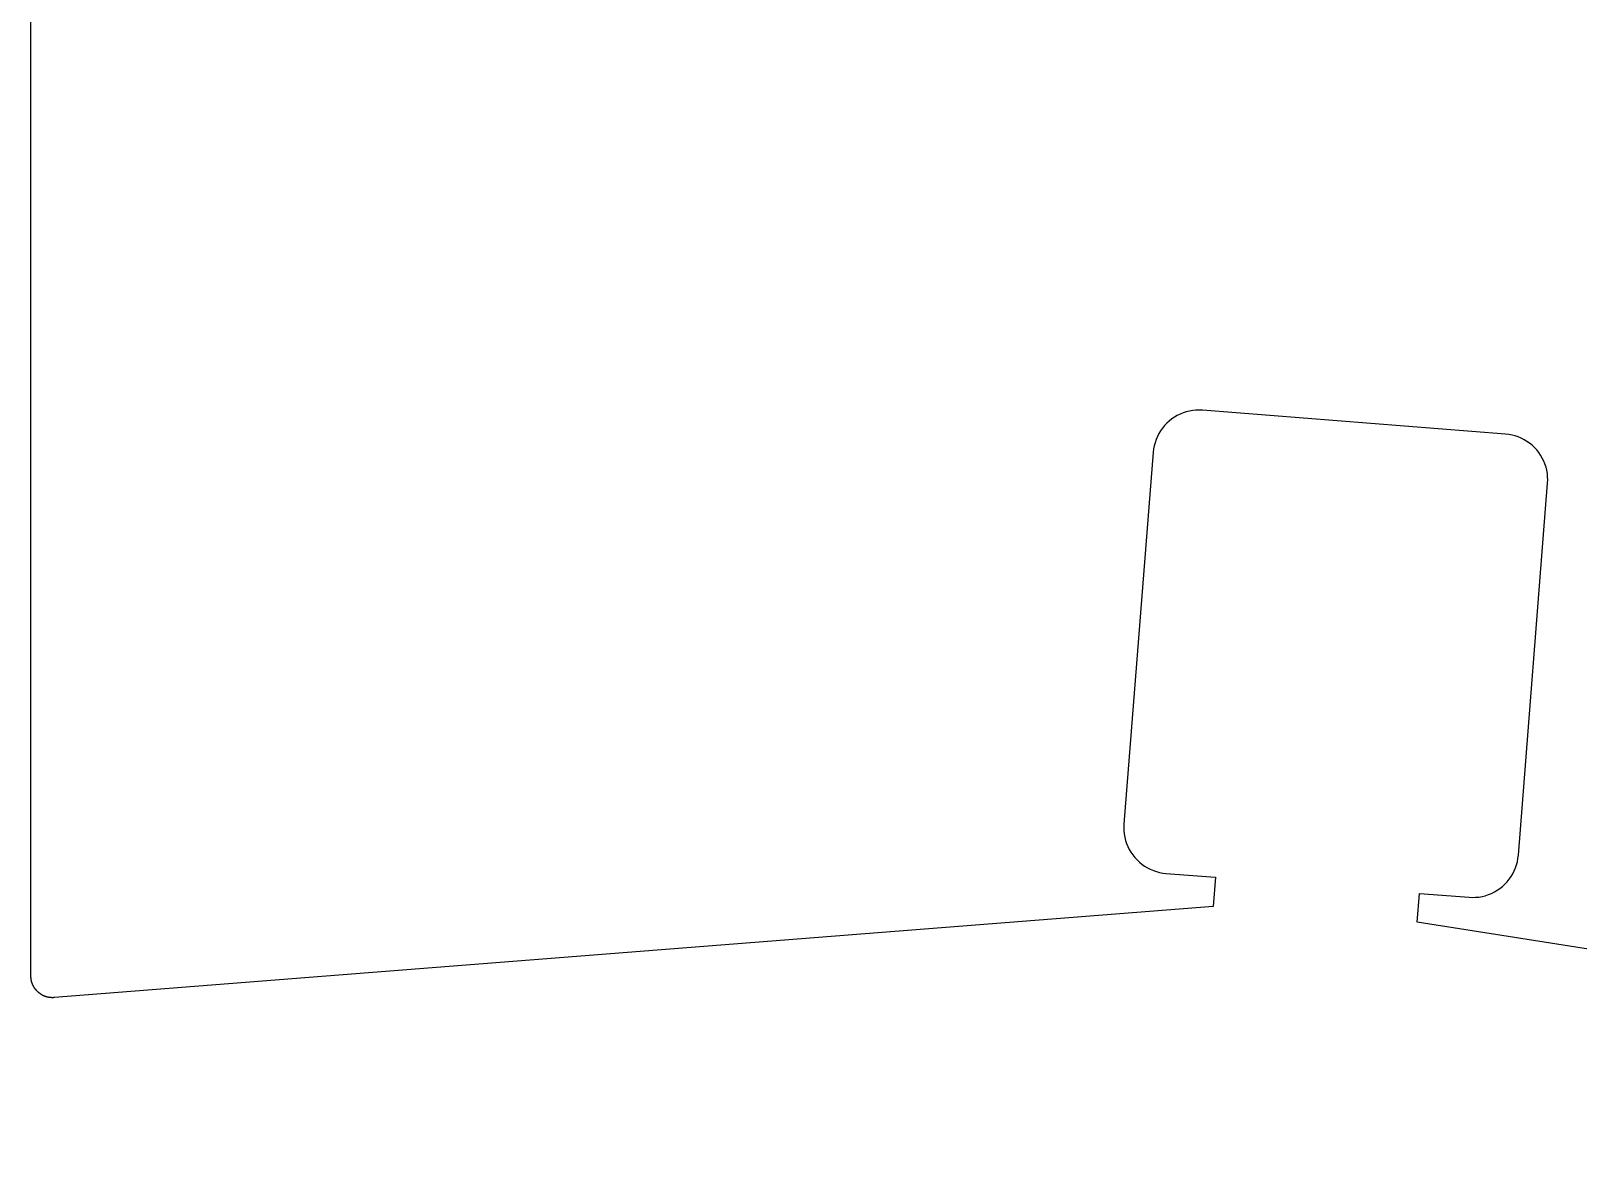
# Model space of a CAD drawing. Extents: x -174 to 104, y -42 to 61.
# Drawn here: x -174.2 to -103.1, y -42.3 to 9.2 of the extents above; entities that cross this region are included whole.
import ezdxf

# ---------------------------------------------------------------- set-up
doc = ezdxf.new("R2010")
doc.units = 0
doc.layers.add('BLACK', color=7, linetype='CONTINUOUS')

msp = doc.modelspace()

# ---------------------------------------------------------------- linework, layer by layer
at = {"layer": 'BLACK', "linetype": 'CONTINUOUS'}
for p, q in [((-174.18008, -34.234398), (-174.18008, 35.514062)), ((-121.501909, -8.479034), (-121.631137, -8.555661)), ((-121.367302, -8.41364), (-121.501909, -8.479034)), ((-121.231206, -8.357126), (-121.367302, -8.41364)), ((-121.086128, -8.309196), (-121.231206, -8.357126)), ((-120.938776, -8.272634), (-121.086128, -8.309196)), ((-120.789676, -8.247587), (-120.938776, -8.272634)), ((-120.643037, -8.233933), (-120.789676, -8.247587)), ((-120.494203, -8.228843), (-120.643037, -8.233933)), ((-120.3458, -8.235008), (-120.494203, -8.228843)), ((-106.411483, -9.331663), (-120.3458, -8.235008)), ((-122.269255, -9.183981), (-122.346363, -9.309561)), ((-122.183609, -9.061261), (-122.269255, -9.183981)), ((-122.08771, -8.945611), (-122.183609, -9.061261)), ((-121.985926, -8.835144), (-122.08771, -8.945611)), ((-121.873628, -8.734004), (-121.985926, -8.835144)), ((-121.756167, -8.638911), (-121.873628, -8.734004)), ((-121.631137, -8.555661), (-121.756167, -8.638911)), ((-122.560049, -9.871217), (-122.58836, -10.017422)), ((-122.523625, -9.728518), (-122.560049, -9.871217)), ((-122.475561, -9.585173), (-122.523625, -9.728518)), ((-122.416399, -9.445355), (-122.475561, -9.585173)), ((-122.346363, -9.309561), (-122.416399, -9.445355)), ((-106.263943, -9.348789), (-106.411483, -9.331663)), ((-106.117737, -9.377099), (-106.263943, -9.348789)), ((-105.975039, -9.413524), (-106.117737, -9.377099)), ((-105.831693, -9.461588), (-105.975039, -9.413524)), ((-105.691875, -9.520749), (-105.831693, -9.461588)), ((-105.556081, -9.590785), (-105.691875, -9.520749)), ((-105.430501, -9.667893), (-105.556081, -9.590785)), ((-105.307781, -9.753539), (-105.430501, -9.667893)), ((-105.192132, -9.849439), (-105.307781, -9.753539)), ((-105.081664, -9.951223), (-105.192132, -9.849439)), ((-104.980525, -10.06352), (-105.081664, -9.951223)), ((-122.605486, -10.164962), (-123.951248, -27.264492)), ((-122.58836, -10.017422), (-122.605486, -10.164962)), ((-104.885431, -10.180982), (-104.980525, -10.06352)), ((-104.802181, -10.306012), (-104.885431, -10.180982)), ((-104.725554, -10.435239), (-104.802181, -10.306012)), ((-104.66016, -10.569846), (-104.725554, -10.435239)), ((-104.603647, -10.705943), (-104.66016, -10.569846)), ((-104.555716, -10.851021), (-104.603647, -10.705943)), ((-104.519155, -10.998372), (-104.555716, -10.851021)), ((-104.494107, -11.147472), (-104.519155, -10.998372)), ((-104.480454, -11.294112), (-104.494107, -11.147472)), ((-104.475364, -11.442946), (-104.480454, -11.294112)), ((-105.827291, -28.690878), (-104.481529, -11.591349)), ((-104.481529, -11.591349), (-104.475364, -11.442946)), ((-123.951248, -27.264492), (-123.957413, -27.412895)), ((-123.957413, -27.412895), (-123.952323, -27.561729)), ((-123.952323, -27.561729), (-123.93867, -27.708369)), ((-123.93867, -27.708369), (-123.913622, -27.857468)), ((-123.913622, -27.857468), (-123.877061, -28.00482)), ((-123.877061, -28.00482), (-123.82913, -28.149898)), ((-123.82913, -28.149898), (-123.772617, -28.285994)), ((-123.772617, -28.285994), (-123.707223, -28.420602)), ((-123.707223, -28.420602), (-123.630595, -28.549829)), ((-123.630595, -28.549829), (-123.547345, -28.674859)), ((-123.547345, -28.674859), (-123.452252, -28.792321)), ((-123.452252, -28.792321), (-123.351113, -28.904618)), ((-123.351113, -28.904618), (-123.240645, -29.006402)), ((-123.240645, -29.006402), (-123.124996, -29.102301)), ((-123.124996, -29.102301), (-123.002276, -29.187948)), ((-105.957216, -29.270668), (-105.909152, -29.127322)), ((-105.909152, -29.127322), (-105.872727, -28.984624)), ((-105.872727, -28.984624), (-105.844417, -28.838419)), ((-105.844417, -28.838419), (-105.827291, -28.690878)), ((-123.002276, -29.187948), (-122.876696, -29.265056)), ((-122.876696, -29.265056), (-122.740902, -29.335091)), ((-122.740902, -29.335091), (-122.601084, -29.394253)), ((-122.601084, -29.394253), (-122.457738, -29.442317)), ((-122.457738, -29.442317), (-122.31504, -29.478742)), ((-122.31504, -29.478742), (-122.168834, -29.507052)), ((-122.168834, -29.507052), (-122.021294, -29.524178)), ((-122.021294, -29.524178), (-119.740524, -29.703678)), ((-119.740524, -29.703678), (-119.845694, -31.039983)), ((-106.345067, -29.91023), (-106.249167, -29.79458)), ((-106.249167, -29.79458), (-106.163521, -29.67186)), ((-106.163521, -29.67186), (-106.086413, -29.54628)), ((-106.086413, -29.54628), (-106.016378, -29.410486)), ((-106.016378, -29.410486), (-105.957216, -29.270668)), ((-110.471666, -31.761749), (-110.367747, -30.441332)), ((-110.367747, -30.441332), (-108.086977, -30.620833)), ((-107.494, -30.583207), (-107.346649, -30.546645)), ((-107.346649, -30.546645), (-107.201571, -30.498715)), ((-107.201571, -30.498715), (-107.065475, -30.442201)), ((-107.065475, -30.442201), (-106.930867, -30.376807)), ((-106.930867, -30.376807), (-106.80164, -30.30018)), ((-106.80164, -30.30018), (-106.67661, -30.21693)), ((-106.67661, -30.21693), (-106.559148, -30.121837)), ((-106.559148, -30.121837), (-106.446851, -30.020697)), ((-106.446851, -30.020697), (-106.345067, -29.91023)), ((-119.845694, -31.039983), (-173.101621, -35.231316)), ((-108.086977, -30.620833), (-107.938574, -30.626998)), ((-107.938574, -30.626998), (-107.78974, -30.621907)), ((-107.78974, -30.621907), (-107.6431, -30.608254)), ((-107.6431, -30.608254), (-107.494, -30.583207)), ((-44.039148, -42.283627), (-110.471666, -31.761749)), ((-174.180078, -34.236577), (-174.18008, -34.234398)), ((-174.18002, -34.246293), (-174.180078, -34.236577)), ((-174.179883, -34.255957), (-174.18002, -34.246293)), ((-174.179667, -34.265571), (-174.179883, -34.255957)), ((-174.179373, -34.275133), (-174.179667, -34.265571)), ((-174.179, -34.284646), (-174.179373, -34.275133)), ((-174.17855, -34.294109), (-174.179, -34.284646)), ((-174.178022, -34.303523), (-174.17855, -34.294109)), ((-174.177417, -34.312889), (-174.178022, -34.303523)), ((-174.176735, -34.322206), (-174.177417, -34.312889)), ((-174.175977, -34.331476), (-174.176735, -34.322206)), ((-174.175143, -34.340699), (-174.175977, -34.331476)), ((-174.174233, -34.349875), (-174.175143, -34.340699)), ((-174.173247, -34.359004), (-174.174233, -34.349875)), ((-174.172186, -34.368089), (-174.173247, -34.359004)), ((-174.17105, -34.377128), (-174.172186, -34.368089)), ((-174.16984, -34.386122), (-174.17105, -34.377128)), ((-174.168554, -34.395072), (-174.16984, -34.386122)), ((-174.167195, -34.403979), (-174.168554, -34.395072)), ((-174.165761, -34.412842), (-174.167195, -34.403979)), ((-174.164254, -34.421662), (-174.165761, -34.412842)), ((-174.162673, -34.43044), (-174.164254, -34.421662)), ((-174.161018, -34.439176), (-174.162673, -34.43044)), ((-174.15929, -34.447871), (-174.161018, -34.439176)), ((-174.157489, -34.456524), (-174.15929, -34.447871)), ((-174.155614, -34.465137), (-174.157489, -34.456524)), ((-174.153667, -34.47371), (-174.155614, -34.465137)), ((-174.151647, -34.482243), (-174.153667, -34.47371)), ((-174.149554, -34.490737), (-174.151647, -34.482243)), ((-174.147388, -34.499192), (-174.149554, -34.490737)), ((-174.14515, -34.507609), (-174.147388, -34.499192)), ((-174.142839, -34.515988), (-174.14515, -34.507609)), ((-174.140456, -34.524329), (-174.142839, -34.515988)), ((-174.138, -34.532634), (-174.140456, -34.524329)), ((-174.135472, -34.540901), (-174.138, -34.532634)), ((-174.132871, -34.549132), (-174.135472, -34.540901)), ((-174.130198, -34.557327), (-174.132871, -34.549132)), ((-174.127453, -34.565487), (-174.130198, -34.557327)), ((-174.124635, -34.573611), (-174.127453, -34.565487)), ((-174.121744, -34.581701), (-174.124635, -34.573611)), ((-174.118781, -34.589757), (-174.121744, -34.581701)), ((-174.115745, -34.597778), (-174.118781, -34.589757)), ((-174.112636, -34.605766), (-174.115745, -34.597778)), ((-174.109455, -34.61372), (-174.112636, -34.605766)), ((-174.1062, -34.621642), (-174.109455, -34.61372)), ((-174.102873, -34.629531), (-174.1062, -34.621642)), ((-174.099472, -34.637388), (-174.102873, -34.629531)), ((-174.097744, -34.641304), (-174.099472, -34.637388)), ((-174.095997, -34.645213), (-174.097744, -34.641304)), ((-174.094233, -34.649114), (-174.095997, -34.645213)), ((-174.09245, -34.653006), (-174.094233, -34.649114)), ((-174.090648, -34.656892), (-174.09245, -34.653006)), ((-174.088828, -34.660769), (-174.090648, -34.656892)), ((-174.08699, -34.664638), (-174.088828, -34.660769)), ((-174.085133, -34.6685), (-174.08699, -34.664638)), ((-174.083257, -34.672355), (-174.085133, -34.6685)), ((-174.081363, -34.676201), (-174.083257, -34.672355)), ((-174.079451, -34.68004), (-174.081363, -34.676201)), ((-174.077519, -34.683872), (-174.079451, -34.68004)), ((-174.075569, -34.687696), (-174.077519, -34.683872)), ((-174.073601, -34.691512), (-174.075569, -34.687696)), ((-174.071614, -34.695322), (-174.073601, -34.691512)), ((-174.069608, -34.699124), (-174.071614, -34.695322)), ((-174.067583, -34.702918), (-174.069608, -34.699124)), ((-174.06554, -34.706705), (-174.067583, -34.702918)), ((-174.063477, -34.710486), (-174.06554, -34.706705)), ((-174.061396, -34.714258), (-174.063477, -34.710486)), ((-174.059296, -34.718024), (-174.061396, -34.714258)), ((-174.057177, -34.721782), (-174.059296, -34.718024)), ((-174.055039, -34.725534), (-174.057177, -34.721782)), ((-174.052882, -34.729278), (-174.055039, -34.725534)), ((-174.050706, -34.733015), (-174.052882, -34.729278)), ((-174.048511, -34.736745), (-174.050706, -34.733015)), ((-174.046296, -34.740469), (-174.048511, -34.736745)), ((-174.044063, -34.744184), (-174.046296, -34.740469)), ((-174.04181, -34.747894), (-174.044063, -34.744184)), ((-174.039539, -34.751596), (-174.04181, -34.747894)), ((-174.037247, -34.755292), (-174.039539, -34.751596)), ((-174.034937, -34.75898), (-174.037247, -34.755292)), ((-174.032607, -34.762663), (-174.034937, -34.75898)), ((-174.030258, -34.766337), (-174.032607, -34.762663)), ((-174.027889, -34.770006), (-174.030258, -34.766337)), ((-174.025501, -34.773667), (-174.027889, -34.770006)), ((-174.023093, -34.777323), (-174.025501, -34.773667)), ((-174.020666, -34.780971), (-174.023093, -34.777323)), ((-174.018219, -34.784613), (-174.020666, -34.780971)), ((-174.015753, -34.788248), (-174.018219, -34.784613)), ((-174.013266, -34.791877), (-174.015753, -34.788248)), ((-174.01076, -34.795498), (-174.013266, -34.791877)), ((-174.008233, -34.799115), (-174.01076, -34.795498)), ((-174.005688, -34.802723), (-174.008233, -34.799115)), ((-174.003121, -34.806326), (-174.005688, -34.802723)), ((-174.000536, -34.809922), (-174.003121, -34.806326)), ((-173.997929, -34.813512), (-174.000536, -34.809922)), ((-173.995304, -34.817095), (-173.997929, -34.813512)), ((-173.992657, -34.820673), (-173.995304, -34.817095)), ((-173.989991, -34.824242), (-173.992657, -34.820673)), ((-173.987303, -34.827808), (-173.989991, -34.824242)), ((-173.984597, -34.831365), (-173.987303, -34.827808)), ((-173.981869, -34.834917), (-173.984597, -34.831365)), ((-173.979121, -34.838462), (-173.981869, -34.834917)), ((-173.976352, -34.842002), (-173.979121, -34.838462)), ((-173.973564, -34.845534), (-173.976352, -34.842002)), ((-173.970753, -34.849062), (-173.973564, -34.845534)), ((-173.967923, -34.852582), (-173.970753, -34.849062)), ((-173.965071, -34.856097), (-173.967923, -34.852582)), ((-173.9622, -34.859604), (-173.965071, -34.856097)), ((-173.959306, -34.863108), (-173.9622, -34.859604)), ((-173.956393, -34.866603), (-173.959306, -34.863108)), ((-173.953457, -34.870094), (-173.956393, -34.866603)), ((-173.950502, -34.873577), (-173.953457, -34.870094)), ((-173.947524, -34.877056), (-173.950502, -34.873577)), ((-173.944526, -34.880527), (-173.947524, -34.877056)), ((-173.941506, -34.883994), (-173.944526, -34.880527)), ((-173.938465, -34.887452), (-173.941506, -34.883994)), ((-173.935402, -34.890908), (-173.938465, -34.887452)), ((-173.932319, -34.894354), (-173.935402, -34.890908)), ((-173.929212, -34.897797), (-173.932319, -34.894354)), ((-173.926086, -34.901232), (-173.929212, -34.897797)), ((-173.922936, -34.904664), (-173.926086, -34.901232)), ((-173.919766, -34.908086), (-173.922936, -34.904664)), ((-173.916573, -34.911506), (-173.919766, -34.908086)), ((-173.913359, -34.914917), (-173.916573, -34.911506)), ((-173.910121, -34.918325), (-173.913359, -34.914917)), ((-173.906864, -34.921724), (-173.910121, -34.918325)), ((-173.903582, -34.92512), (-173.906864, -34.921724)), ((-173.90028, -34.928508), (-173.903582, -34.92512)), ((-173.896953, -34.931892), (-173.90028, -34.928508)), ((-173.893607, -34.935268), (-173.896953, -34.931892)), ((-173.890236, -34.938641), (-173.893607, -34.935268)), ((-173.886844, -34.942005), (-173.890236, -34.938641)), ((-173.883427, -34.945366), (-173.886844, -34.942005)), ((-173.879991, -34.948719), (-173.883427, -34.945366)), ((-173.876528, -34.952068), (-173.879991, -34.948719)), ((-173.873046, -34.955409), (-173.876528, -34.952068)), ((-173.869538, -34.958747), (-173.873046, -34.955409)), ((-173.86601, -34.962077), (-173.869538, -34.958747)), ((-173.862455, -34.965403), (-173.86601, -34.962077)), ((-173.858881, -34.968721), (-173.862455, -34.965403)), ((-173.85728, -34.970198), (-173.858881, -34.968721)), ((-173.850106, -34.976751), (-173.85728, -34.970198)), ((-173.842916, -34.983211), (-173.850106, -34.976751)), ((-173.83571, -34.989578), (-173.842916, -34.983211)), ((-173.828488, -34.995853), (-173.83571, -34.989578)), ((-173.82125, -35.002036), (-173.828488, -34.995853)), ((-173.813995, -35.008129), (-173.82125, -35.002036)), ((-173.806724, -35.014132), (-173.813995, -35.008129)), ((-173.799436, -35.020045), (-173.806724, -35.014132)), ((-173.792131, -35.025869), (-173.799436, -35.020045)), ((-173.78481, -35.031604), (-173.792131, -35.025869)), ((-173.777471, -35.037252), (-173.78481, -35.031604)), ((-173.770115, -35.042813), (-173.777471, -35.037252)), ((-173.762742, -35.048286), (-173.770115, -35.042813)), ((-173.755351, -35.053673), (-173.762742, -35.048286)), ((-173.747942, -35.058975), (-173.755351, -35.053673)), ((-173.740515, -35.064191), (-173.747942, -35.058975)), ((-173.733071, -35.069323), (-173.740515, -35.064191)), ((-173.725608, -35.07437), (-173.733071, -35.069323)), ((-173.718126, -35.079334), (-173.725608, -35.07437)), ((-173.710626, -35.084214), (-173.718126, -35.079334)), ((-173.703107, -35.089012), (-173.710626, -35.084214)), ((-173.695569, -35.093727), (-173.703107, -35.089012)), ((-173.688011, -35.098359), (-173.695569, -35.093727)), ((-173.680434, -35.102911), (-173.688011, -35.098359)), ((-173.672837, -35.107381), (-173.680434, -35.102911)), ((-173.665219, -35.11177), (-173.672837, -35.107381)), ((-173.657582, -35.116079), (-173.665219, -35.11177)), ((-173.649924, -35.120308), (-173.657582, -35.116079)), ((-173.642245, -35.124457), (-173.649924, -35.120308)), ((-173.634545, -35.128527), (-173.642245, -35.124457)), ((-173.626824, -35.132518), (-173.634545, -35.128527)), ((-173.619081, -35.13643), (-173.626824, -35.132518)), ((-173.611316, -35.140263), (-173.619081, -35.13643)), ((-173.603529, -35.144019), (-173.611316, -35.140263)), ((-173.595719, -35.147696), (-173.603529, -35.144019)), ((-173.587887, -35.151296), (-173.595719, -35.147696)), ((-173.580031, -35.154819), (-173.587887, -35.151296)), ((-173.572152, -35.158264), (-173.580031, -35.154819)), ((-173.56425, -35.161633), (-173.572152, -35.158264)), ((-173.556323, -35.164925), (-173.56425, -35.161633)), ((-173.548372, -35.168141), (-173.556323, -35.164925)), ((-173.540396, -35.17128), (-173.548372, -35.168141)), ((-173.532395, -35.174343), (-173.540396, -35.17128)), ((-173.524369, -35.177331), (-173.532395, -35.174343)), ((-173.516317, -35.180242), (-173.524369, -35.177331)), ((-173.508239, -35.183078), (-173.516317, -35.180242)), ((-173.50419, -35.184468), (-173.508239, -35.183078)), ((-173.500135, -35.185839), (-173.50419, -35.184468)), ((-173.496072, -35.187191), (-173.500135, -35.185839)), ((-173.492003, -35.188524), (-173.496072, -35.187191)), ((-173.487928, -35.189838), (-173.492003, -35.188524)), ((-173.483845, -35.191133), (-173.487928, -35.189838)), ((-173.479756, -35.19241), (-173.483845, -35.191133)), ((-173.475659, -35.193668), (-173.479756, -35.19241)), ((-173.471556, -35.194907), (-173.475659, -35.193668)), ((-173.467446, -35.196127), (-173.471556, -35.194907)), ((-173.463328, -35.197329), (-173.467446, -35.196127)), ((-173.459204, -35.198511), (-173.463328, -35.197329)), ((-173.455072, -35.199675), (-173.459204, -35.198511)), ((-173.450933, -35.200821), (-173.455072, -35.199675)), ((-173.446787, -35.201947), (-173.450933, -35.200821)), ((-173.442633, -35.203055), (-173.446787, -35.201947)), ((-173.438472, -35.204144), (-173.442633, -35.203055)), ((-173.434304, -35.205214), (-173.438472, -35.204144)), ((-173.430128, -35.206265), (-173.434304, -35.205214)), ((-173.425946, -35.207298), (-173.430128, -35.206265)), ((-173.421755, -35.208312), (-173.425946, -35.207298)), ((-173.417557, -35.209307), (-173.421755, -35.208312)), ((-173.41335, -35.210284), (-173.417557, -35.209307)), ((-173.409137, -35.211241), (-173.41335, -35.210284)), ((-173.404915, -35.21218), (-173.409137, -35.211241)), ((-173.400687, -35.2131), (-173.404915, -35.21218)), ((-173.396449, -35.214002), (-173.400687, -35.2131)), ((-173.392205, -35.214884), (-173.396449, -35.214002)), ((-173.387951, -35.215748), (-173.392205, -35.214884)), ((-173.383691, -35.216593), (-173.387951, -35.215748)), ((-173.379421, -35.217419), (-173.383691, -35.216593)), ((-173.375145, -35.218226), (-173.379421, -35.217419)), ((-173.370859, -35.219015), (-173.375145, -35.218226)), ((-173.366566, -35.219784), (-173.370859, -35.219015)), ((-173.362264, -35.220535), (-173.366566, -35.219784)), ((-173.357955, -35.221267), (-173.362264, -35.220535)), ((-173.353636, -35.22198), (-173.357955, -35.221267)), ((-173.34931, -35.222674), (-173.353636, -35.22198)), ((-173.344973, -35.223349), (-173.34931, -35.222674)), ((-173.340631, -35.224005), (-173.344973, -35.223349)), ((-173.336277, -35.224643), (-173.340631, -35.224005)), ((-173.331917, -35.225261), (-173.336277, -35.224643)), ((-173.327547, -35.22586), (-173.331917, -35.225261)), ((-173.323169, -35.22644), (-173.327547, -35.22586)), ((-173.318781, -35.227002), (-173.323169, -35.22644)), ((-173.314386, -35.227544), (-173.318781, -35.227002)), ((-173.30998, -35.228067), (-173.314386, -35.227544)), ((-173.305567, -35.22857), (-173.30998, -35.228067)), ((-173.301143, -35.229055), (-173.305567, -35.22857)), ((-173.296712, -35.229521), (-173.301143, -35.229055)), ((-173.29227, -35.229967), (-173.296712, -35.229521)), ((-173.28782, -35.230395), (-173.29227, -35.229967)), ((-173.28336, -35.230803), (-173.28782, -35.230395)), ((-173.278892, -35.231191), (-173.28336, -35.230803)), ((-173.274412, -35.231561), (-173.278892, -35.231191)), ((-173.269926, -35.231911), (-173.274412, -35.231561)), ((-173.265428, -35.232242), (-173.269926, -35.231911)), ((-173.260922, -35.232553), (-173.265428, -35.232242)), ((-173.256405, -35.232845), (-173.260922, -35.232553)), ((-173.25188, -35.233117), (-173.256405, -35.232845)), ((-173.247343, -35.23337), (-173.25188, -35.233117)), ((-173.2428, -35.233603), (-173.247343, -35.23337)), ((-173.238243, -35.233817), (-173.2428, -35.233603)), ((-173.23368, -35.234011), (-173.238243, -35.233817)), ((-173.229103, -35.234186), (-173.23368, -35.234011)), ((-173.22452, -35.234341), (-173.229103, -35.234186)), ((-173.219923, -35.234476), (-173.22452, -35.234341)), ((-173.21532, -35.234592), (-173.219923, -35.234476)), ((-173.210703, -35.234687), (-173.21532, -35.234592)), ((-173.20608, -35.234763), (-173.210703, -35.234687)), ((-173.201442, -35.234819), (-173.20608, -35.234763)), ((-173.196798, -35.234855), (-173.201442, -35.234819)), ((-173.19214, -35.234871), (-173.196798, -35.234855)), ((-173.187475, -35.234867), (-173.19214, -35.234871)), ((-173.182796, -35.234843), (-173.187475, -35.234867)), ((-173.17811, -35.234798), (-173.182796, -35.234843)), ((-173.17341, -35.234734), (-173.17811, -35.234798)), ((-173.168702, -35.23465), (-173.17341, -35.234734)), ((-173.163981, -35.234545), (-173.168702, -35.23465)), ((-173.159252, -35.23442), (-173.163981, -35.234545)), ((-173.154509, -35.234274), (-173.159252, -35.23442)), ((-173.149758, -35.234108), (-173.154509, -35.234274)), ((-173.144993, -35.233922), (-173.149758, -35.234108)), ((-173.14022, -35.233715), (-173.144993, -35.233922)), ((-173.135433, -35.233488), (-173.14022, -35.233715)), ((-173.130638, -35.23324), (-173.135433, -35.233488)), ((-173.125828, -35.232971), (-173.130638, -35.23324)), ((-173.121011, -35.232682), (-173.125828, -35.232971)), ((-173.116179, -35.232372), (-173.121011, -35.232682)), ((-173.111339, -35.232041), (-173.116179, -35.232372)), ((-173.106484, -35.231689), (-173.111339, -35.232041)), ((-173.101621, -35.231316), (-173.106484, -35.231689))]:
    msp.add_line(p, q, dxfattribs=at)

doc.saveas('drawing.dxf')
